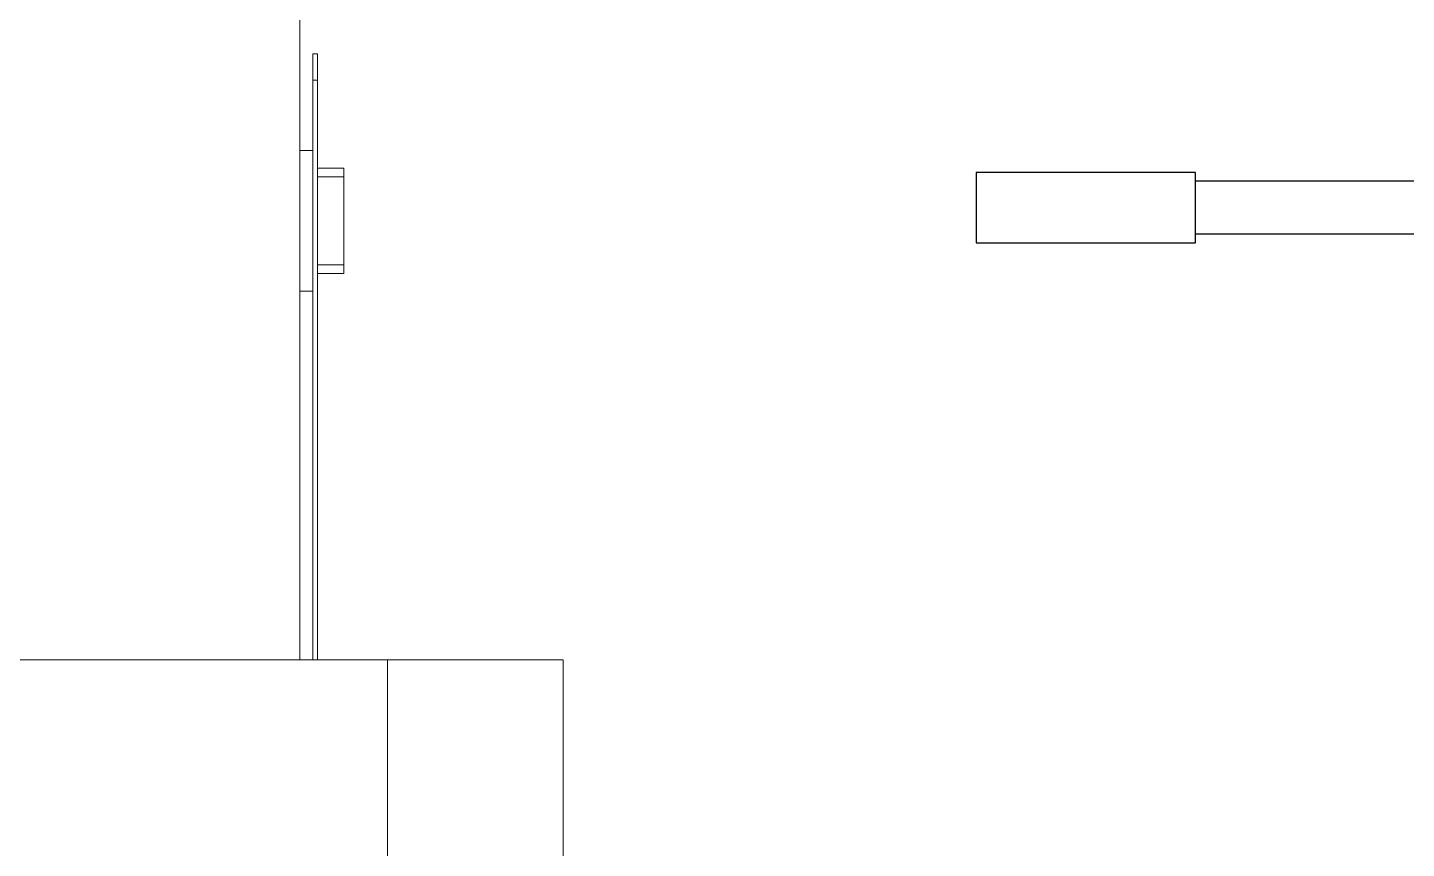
# Model space of a CAD drawing. Extents: x 500 to 100500, y -14500 to 21140.
# Drawn here: x 5977.1 to 6134.1, y 9524.5 to 9618 of the extents above; entities that cross this region are included whole.
import ezdxf

# ---------------------------------------------------------------- set-up
doc = ezdxf.new("R2010")
doc.units = 0
doc.linetypes.add('SLD-Solid', pattern=[0])
doc.layers.get('0').update_dxf_attribs({"linetype": 'CONTINUOUS'})
doc.layers.add('M06SMMF-001B', color=7, linetype='CONTINUOUS')
doc.layers.add('MODEL', color=7, linetype='SLD-Solid', lineweight=15)

# ---------------------------------------------------------------- blocks, each defined once
blk = doc.blocks.new('KA$C03f0ad08')
at = {"layer": 'MODEL', "color": 4}
for p, q in [((178, 1691.6), (178, 1539.6)), ((179.5, 1605.6), (179.5, 1608.6)), ((179.5, 1608.6), (180, 1608.6)), ((180, 1608.6), (180, 1605.6)), ((180, 1605.6), (179.5, 1605.6)), ((179.5, 1539.6), (179.5, 1605.6)), ((180, 1539.6), (180, 1605.6)), ((179.5, 1597.6), (178, 1597.6)), ((180, 1595.6), (183, 1595.6)), ((183, 1595.6), (183, 1594.6)), ((183, 1594.6), (180, 1594.6)), ((183, 1594.6), (183, 1584.6)), ((180, 1584.6), (183, 1584.6)), ((183, 1584.6), (183, 1583.6)), ((183, 1583.6), (180, 1583.6)), ((179.5, 1581.6), (178, 1581.6)), ((85, 1539.6), (188, 1539.6)), ((188, 1539.6), (188, 1477.6)), ((208, 1539.6), (188, 1539.6)), ((208, 1477.6), (208, 1539.6))]:
    blk.add_line(p, q, dxfattribs=at)
blk = doc.blocks.new('KJVision F')
at = {"color": 2, "linetype": 'Continuous', "lineweight": 25}
for p, q in [((8058.62, -70731.64, -10.47), (8033.62, -70731.64, -10.47)), ((8033.62, -70731.64, -10.47), (8033.62, -70739.64, -10.47)), ((8058.62, -70739.64, -10.47), (8058.62, -70731.64, -10.47)), ((8158.62, -70732.64, -10.47), (8058.62, -70732.64, -10.47)), ((8058.62, -70738.64, -10.47), (8158.62, -70738.64, -10.47)), ((8033.62, -70739.64, -10.47), (8058.62, -70739.64, -10.47))]:
    blk.add_line(p, q, dxfattribs=at)

msp = doc.modelspace()

# ---------------------------------------------------------------- block references
msp.add_blockref('KJVision F', (-1948.54, 80333.1))
at = {"layer": 'M06SMMF-001B'}
msp.add_blockref('KA$C03f0ad08', (5830.08, 8006.36, -10.47), dxfattribs=at)

doc.saveas('drawing.dxf')
